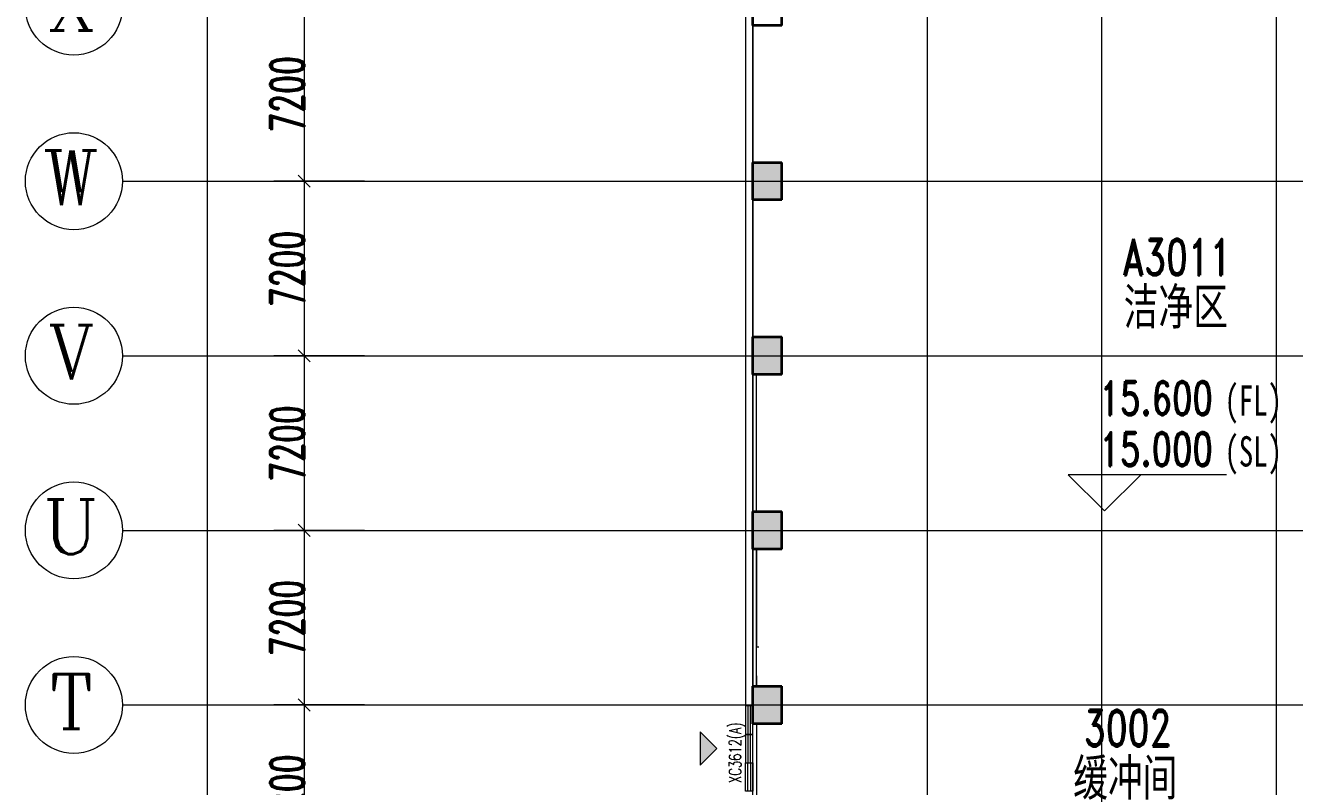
# Model space of a CAD drawing. Header units: millimetres. Extents: x -150677 to 326800, y -31706 to 192400.
# Drawn here: x -30000 to 22346, y 119033 to 150425 of the extents above; entities that cross this region are included whole.
import ezdxf

# ---------------------------------------------------------------- set-up
doc = ezdxf.new("R2010")
doc.units = ezdxf.units.MM
doc.linetypes.add('X-HLP3-AR-F3-LAY-03-001$0$轴网线', pattern=[22.04, 18.38, -1.83, 0, -1.83])
doc.layers.get('0').update_dxf_attribs({"color": 8})
doc.layers.get('Defpoints').update_dxf_attribs({"color": 8})
for name, color, linetype, lineweight in [('X-HLP3-AR-F3-LAY-03-001$0$A-ANNO-DIMS', 8, 'Continuous', 9), ('X-HLP3-AR-F3-LAY-03-001$0$A-ANNO-NOTE', 8, 'Continuous', 5), ('X-HLP3-AR-F3-LAY-03-001$0$A-AREA-IDEN', 8, 'Continuous', 9), ('X-HLP3-AR-F3-LAY-03-001$0$A-GLAZ', 8, 'Continuous', 5), ('X-HLP3-AR-F3-LAY-03-001$0$A-GLAZ-IDEN', 8, 'Continuous', 9), ('X-HLP3-AR-F3-LAY-03-001$0$A-WALL', 8, 'Continuous', 5), ('X-HLP3-AR-F3-LAY-03-001$0$A-WALL-FNSH', 8, 'Continuous', 9), ('X-HLP3-AR-F3-LAY-03-001$0$S-COLS', 8, 'Continuous', 5), ('X-HLP3-AR-F3-LAY-03-001$0$S-GRID', 8, 'Continuous', 9), ('X-HLP3-AR-F3-LAY-03-001$0$S-GRID-IDEN', 8, 'Continuous', 9)]:
    doc.layers.add(name, color=color, linetype=linetype, lineweight=lineweight)
doc.styles.add('X-HLP3-AR-F3-LAY-03-001$0$RomanC', font='romanc__.ttf', dxfattribs={"height": 2250})
doc.styles.add('X-HLP3-AR-F3-LAY-03-001$0$RomanD', font='romand__.ttf', dxfattribs={"width": 0.7, "height": 1500})
doc.styles.add('X-HLP3-AR-F3-LAY-03-001$0$RomanD_1', font='romand__.ttf', dxfattribs={"width": 0.7, "height": 500})
doc.styles.add('X-HLP3-AR-F3-LAY-03-001$0$RomanD_2', font='romand__.ttf', dxfattribs={"width": 0.7, "height": 1400})
doc.styles.add('X-HLP3-AR-F3-LAY-03-001$0$RomanD_3', font='romand__.ttf', dxfattribs={"width": 0.65, "height": 1400})
doc.styles.add('X-HLP3-AR-F3-LAY-03-001$0$RomanD_4', font='romand__.ttf', dxfattribs={"width": 0.65, "height": 350})
doc.styles.add('X-HLP3-AR-F3-LAY-03-001$0$RomanD_5', font='romand__.ttf', dxfattribs={"width": 0.65, "height": 500})
doc.styles.add('X-HLP3-AR-F3-LAY-03-001$0$仿宋_1', font='simfang.ttf', dxfattribs={"width": 0.7, "height": 1500})
doc.styles.add('X-HLP3-AR-F3-LAY-03-001$0$仿宋_2', font='simfang.ttf', dxfattribs={"width": 0.7, "height": 1250})
doc.dimstyles.new('X-HLP3-AR-F3-LAY-03-001$0$第一_二道尺寸线', dxfattribs={"dimscale": 304.8, "dimtxt": 1405.004626, "dimasz": 1.64042, "dimexe": 4.10105, "dimexo": 0.0625, "dimgap": 0, "dimtad": 1, "dimdec": 0, "dimzin": 0, "dimdsep": 46, "dimtxsty": 'X-HLP3-AR-F3-LAY-03-001$0$RomanD_3', "dimblk1": 'X-HLP3-AR-F3-LAY-03-001$0$_Oblique', "dimblk2": 'X-HLP3-AR-F3-LAY-03-001$0$_Oblique', "dimsah": 1, "dimcen": 0.09, "dimazin": 0, "dimtfac": 1, "dimtdec": 4, "dimtix": 1, "dimtmove": 0, "dimatfit": 3, "dimfxl": 8.2021, "dimfxlon": 1, "dimtvp": 1, "dimtolj": 1, "dimtzin": 0, "dimlwd": 18, "dimlwe": 18, "dimarcsym": 2})

# ---------------------------------------------------------------- blocks, each defined once
blk = doc.blocks.new('X-HLP3-AR-F3-LAY-03-001$0$X-ST-F3-03-C-001_HLP2_rvt-1-LAY-3F-1_500-A')
at = {"layer": 'X-HLP3-AR-F3-LAY-03-001$0$S-COLS', "true_color": 0xc0c0c0}
for points in [[(150, 143225), (1200, 143225), (1200, 144775), (0, 144775), (0, 143225), (87, 143225)], [(150, 136025), (1200, 136025), (1200, 137575), (0, 137575), (0, 136025), (57, 136025)], [(1200, 128825), (1200, 130375), (0, 130375), (0, 128825), (150, 128825)], [(1031, 121625), (1200, 121625), (1200, 123175), (0, 123175), (0, 121625), (150, 121625)]]:
    blk.add_hatch(color=9, dxfattribs=at).paths.add_polyline_path(points, flags=0)
at = {"layer": 'X-HLP3-AR-F3-LAY-03-001$0$S-COLS', "color": 8, "lineweight": 35, "true_color": 0x808080}
for p, q in [((0, 150425), (0, 151975)), ((1200, 150425), (1200, 151975)), ((1200, 150425), (0, 150425)), ((0, 143225), (0, 144775)), ((0, 144775), (1200, 144775)), ((1200, 143225), (1200, 144775)), ((1200, 143225), (0, 143225)), ((0, 136025), (0, 137575)), ((0, 137575), (1200, 137575)), ((1200, 136025), (1200, 137575)), ((1200, 136025), (0, 136025)), ((0, 128825), (0, 130375)), ((0, 130375), (1200, 130375)), ((1200, 128825), (1200, 130375)), ((1200, 128825), (0, 128825)), ((0, 121625), (0, 123175)), ((0, 123175), (1200, 123175)), ((1200, 121625), (1200, 123175)), ((1200, 121625), (0, 121625))]:
    blk.add_line(p, q, dxfattribs=at)
blk = doc.blocks.new('X-HLP3-AR-F3-LAY-03-001$0$三列窗 - XC3612_A_-V56-LAY-3F-1_500-A')
at = {"layer": 'X-HLP3-AR-F3-LAY-03-001$0$A-GLAZ'}
for p, q in [((-1760, -150), (-1760, 150)), ((-1760, 150), (-587, 150)), ((-1760, 50), (-587, 50)), ((-587, 150), (-587, -150)), ((587, 150), (-587, 150)), ((-587, 150), (-587, -150)), ((587, 50), (-587, 50)), ((587, 150), (587, -150)), ((1760, 150), (587, 150)), ((587, -150), (587, 150)), ((1760, 50), (587, 50)), ((1760, -150), (1760, 150)), ((-587, -50), (-1760, -50)), ((-587, -150), (-1760, -150)), ((-587, -50), (587, -50)), ((-587, -150), (587, -150)), ((587, -50), (1760, -50)), ((587, -150), (1025, -150))]:
    blk.add_line(p, q, dxfattribs=at)
blk = doc.blocks.new('X-HLP3-AR-F3-LAY-03-001$0$轴网 - 宽度系数 1_0-670626-LAY-3F-1_500-A')
at = {"layer": 'X-HLP3-AR-F3-LAY-03-001$0$S-GRID-IDEN'}
blk.add_circle((0, 0), 4, dxfattribs=at)
blk = doc.blocks.new('X-HLP3-AR-F3-LAY-03-001$0$高程点-说明仿宋-2 - 高程点-说明仿宋-2-1141479-LAY-3F-1_500-A')
at = {"layer": 'X-HLP3-AR-F3-LAY-03-001$0$A-ANNO-NOTE', "lineweight": 18}
for p, q in [((10.06, 2.99), (-2.99, 2.99)), ((0, 0), (-2.99, 2.99)), ((0, 0), (2.99, 2.99))]:
    blk.add_line(p, q, dxfattribs=at)
blk = doc.blocks.new('X-HLP3-AR-F3-LAY-03-001$0$_Oblique')
at = {"color": 0, "linetype": 'ByBlock', "lineweight": -2}
blk.add_line((-0.5, -0.5), (0.5, 0.5), dxfattribs=at)
blk = doc.blocks.new('*D1051')
at = {"layer": 'Defpoints', "color": 0, "transparency": 16777216}
for p in [(-16000, 151200), (-18500, 144000), (-16000, 144000)]:
    blk.add_point(p, dxfattribs=at)
at = {"layer": 'X-HLP3-AR-F3-LAY-03-001$0$A-ANNO-DIMS', "color": 0, "lineweight": 18, "transparency": 16777216}
for p, q in [((-16019.05, 151200), (-19750, 151200)), ((-18500, 151200), (-18500, 144000)), ((-16019.05, 144000), (-19750, 144000))]:
    blk.add_line(p, q, dxfattribs=at)
at = {"layer": 'X-HLP3-AR-F3-LAY-03-001$0$A-ANNO-DIMS', "color": 0, "lineweight": 18, "transparency": 16777216, "xscale": 500.0000000000001, "yscale": 500.0000000000001, "zscale": 500.0000000000001}
for p, rotation in [((-18500, 151200), 90), ((-18500, 144000), 270)]:
    blk.add_blockref('X-HLP3-AR-F3-LAY-03-001$0$_Oblique', p, dxfattribs=dict(at, rotation=rotation))
at = {"layer": 'X-HLP3-AR-F3-LAY-03-001$0$A-ANNO-DIMS', "color": 0, "lineweight": 18, "transparency": 16777216, "insert": (-19200, 147600), "char_height": 1400, "width": 3890.782, "attachment_point": 5, "rotation": 90, "style": 'X-HLP3-AR-F3-LAY-03-001$0$RomanD_3'}
blk.add_mtext('\\A1;7200', dxfattribs=at)
blk = doc.blocks.new('*D1000')
at = {"layer": 'Defpoints', "color": 0, "transparency": 16777216}
for p in [(-16000, 144000), (-18500, 136800), (-16000, 136800)]:
    blk.add_point(p, dxfattribs=at)
at = {"layer": 'X-HLP3-AR-F3-LAY-03-001$0$A-ANNO-DIMS', "color": 0, "lineweight": 18, "transparency": 16777216}
for p, q in [((-16019.05, 144000), (-19750, 144000)), ((-18500, 144000), (-18500, 136800)), ((-16019.05, 136800), (-19750, 136800))]:
    blk.add_line(p, q, dxfattribs=at)
at = {"layer": 'X-HLP3-AR-F3-LAY-03-001$0$A-ANNO-DIMS', "color": 0, "lineweight": 18, "transparency": 16777216, "xscale": 500.0000000000001, "yscale": 500.0000000000001, "zscale": 500.0000000000001}
for p, rotation in [((-18500, 144000), 90), ((-18500, 136800), 270)]:
    blk.add_blockref('X-HLP3-AR-F3-LAY-03-001$0$_Oblique', p, dxfattribs=dict(at, rotation=rotation))
at = {"layer": 'X-HLP3-AR-F3-LAY-03-001$0$A-ANNO-DIMS', "color": 0, "lineweight": 18, "transparency": 16777216, "insert": (-19200, 140400), "char_height": 1400, "width": 3890.782, "attachment_point": 5, "rotation": 90, "style": 'X-HLP3-AR-F3-LAY-03-001$0$RomanD_3'}
blk.add_mtext('\\A1;7200', dxfattribs=at)
blk = doc.blocks.new('*D1001')
at = {"layer": 'Defpoints', "color": 0, "transparency": 16777216}
for p in [(-16000, 136800), (-18500, 129600), (-16000, 129600)]:
    blk.add_point(p, dxfattribs=at)
at = {"layer": 'X-HLP3-AR-F3-LAY-03-001$0$A-ANNO-DIMS', "color": 0, "lineweight": 18, "transparency": 16777216}
for p, q in [((-16019.05, 136800), (-19750, 136800)), ((-18500, 136800), (-18500, 129600)), ((-16019.05, 129600), (-19750, 129600))]:
    blk.add_line(p, q, dxfattribs=at)
at = {"layer": 'X-HLP3-AR-F3-LAY-03-001$0$A-ANNO-DIMS', "color": 0, "lineweight": 18, "transparency": 16777216, "xscale": 500.0000000000001, "yscale": 500.0000000000001, "zscale": 500.0000000000001}
for p, rotation in [((-18500, 136800), 90), ((-18500, 129600), 270)]:
    blk.add_blockref('X-HLP3-AR-F3-LAY-03-001$0$_Oblique', p, dxfattribs=dict(at, rotation=rotation))
at = {"layer": 'X-HLP3-AR-F3-LAY-03-001$0$A-ANNO-DIMS', "color": 0, "lineweight": 18, "transparency": 16777216, "insert": (-19200, 133200), "char_height": 1400, "width": 3890.782, "attachment_point": 5, "rotation": 90, "style": 'X-HLP3-AR-F3-LAY-03-001$0$RomanD_3'}
blk.add_mtext('\\A1;7200', dxfattribs=at)
blk = doc.blocks.new('*D1002')
at = {"layer": 'Defpoints', "color": 0, "transparency": 16777216}
for p in [(-16000, 129600), (-18500, 122400), (-16000, 122400)]:
    blk.add_point(p, dxfattribs=at)
at = {"layer": 'X-HLP3-AR-F3-LAY-03-001$0$A-ANNO-DIMS', "color": 0, "lineweight": 18, "transparency": 16777216}
for p, q in [((-16019.05, 129600), (-19750, 129600)), ((-18500, 129600), (-18500, 122400)), ((-16019.05, 122400), (-19750, 122400))]:
    blk.add_line(p, q, dxfattribs=at)
at = {"layer": 'X-HLP3-AR-F3-LAY-03-001$0$A-ANNO-DIMS', "color": 0, "lineweight": 18, "transparency": 16777216, "xscale": 500.0000000000001, "yscale": 500.0000000000001, "zscale": 500.0000000000001}
for p, rotation in [((-18500, 129600), 90), ((-18500, 122400), 270)]:
    blk.add_blockref('X-HLP3-AR-F3-LAY-03-001$0$_Oblique', p, dxfattribs=dict(at, rotation=rotation))
at = {"layer": 'X-HLP3-AR-F3-LAY-03-001$0$A-ANNO-DIMS', "color": 0, "lineweight": 18, "transparency": 16777216, "insert": (-19200, 126000), "char_height": 1400, "width": 3890.782, "attachment_point": 5, "rotation": 90, "style": 'X-HLP3-AR-F3-LAY-03-001$0$RomanD_3'}
blk.add_mtext('\\A1;7200', dxfattribs=at)
blk = doc.blocks.new('*D1003')
at = {"layer": 'Defpoints', "color": 0, "transparency": 16777216}
for p in [(-16000, 122400), (-18500, 115200), (-16000, 115200)]:
    blk.add_point(p, dxfattribs=at)
at = {"layer": 'X-HLP3-AR-F3-LAY-03-001$0$A-ANNO-DIMS', "color": 0, "lineweight": 18, "transparency": 16777216}
for p, q in [((-16019.05, 122400), (-19750, 122400)), ((-18500, 122400), (-18500, 115200)), ((-16019.05, 115200), (-19750, 115200))]:
    blk.add_line(p, q, dxfattribs=at)
at = {"layer": 'X-HLP3-AR-F3-LAY-03-001$0$A-ANNO-DIMS', "color": 0, "lineweight": 18, "transparency": 16777216, "xscale": 500.0000000000001, "yscale": 500.0000000000001, "zscale": 500.0000000000001}
for p, rotation in [((-18500, 122400), 90), ((-18500, 115200), 270)]:
    blk.add_blockref('X-HLP3-AR-F3-LAY-03-001$0$_Oblique', p, dxfattribs=dict(at, rotation=rotation))
at = {"layer": 'X-HLP3-AR-F3-LAY-03-001$0$A-ANNO-DIMS', "color": 0, "lineweight": 18, "transparency": 16777216, "insert": (-19200, 118800), "char_height": 1400, "width": 3890.782, "attachment_point": 5, "rotation": 90, "style": 'X-HLP3-AR-F3-LAY-03-001$0$RomanD_3'}
blk.add_mtext('\\A1;7200', dxfattribs=at)
blk = doc.blocks.new('*D931')
at = {"layer": 'Defpoints', "color": 0, "transparency": 16777216}
for p in [(-20000, 159050), (-22500, -650), (-20000, -650), (194400, -17706.224274), (201600, -17706.224274), (201600, -20206.224274)]:
    blk.add_point(p, dxfattribs=at)
at = {"layer": 'X-HLP3-AR-F3-LAY-03-001$0$A-ANNO-DIMS', "color": 0, "lineweight": 18, "transparency": 16777216}
for p, q in [((-20019.05, 159050), (-23750, 159050)), ((-22500, 159050), (-22500, -650)), ((-20019.05, -650), (-23750, -650)), ((194400, -17725.274274), (194400, -21456.224274)), ((201600, -17725.274274), (201600, -21456.224274)), ((194400, -20206.224274), (201600, -20206.224274))]:
    blk.add_line(p, q, dxfattribs=at)
at = {"layer": 'X-HLP3-AR-F3-LAY-03-001$0$A-ANNO-DIMS', "color": 0, "lineweight": 18, "transparency": 16777216, "xscale": 500.0000000000001, "yscale": 500.0000000000001, "zscale": 500.0000000000001}
for p, rotation in [((-22500, 159050), 90), ((-22500, -650), 270), ((194400, -20206.224274), 180)]:
    blk.add_blockref('X-HLP3-AR-F3-LAY-03-001$0$_Oblique', p, dxfattribs=dict(at, rotation=rotation))
blk.add_blockref('X-HLP3-AR-F3-LAY-03-001$0$_Oblique', (201600, -20206.224274), dxfattribs=at)
at = {"layer": 'X-HLP3-AR-F3-LAY-03-001$0$A-ANNO-DIMS', "color": 0, "lineweight": 18, "transparency": 16777216, "insert": (-23200, 79200), "char_height": 1400, "width": 5836.1730636, "attachment_point": 5, "rotation": 90, "style": 'X-HLP3-AR-F3-LAY-03-001$0$RomanD_3'}
blk.add_mtext('\\A1;159700', dxfattribs=at)
at = {"layer": 'X-HLP3-AR-F3-LAY-03-001$0$A-ANNO-DIMS', "color": 0, "lineweight": 18, "transparency": 16777216, "insert": (198000, -19506.224274), "char_height": 1400, "width": 3890.7820424, "attachment_point": 5, "style": 'X-HLP3-AR-F3-LAY-03-001$0$RomanD_3'}
blk.add_mtext('\\A1;7200', dxfattribs=at)
blk = doc.blocks.new('*D932')
at = {"layer": 'Defpoints', "color": 0, "transparency": 16777216}
for p in [(293100, 180900), (-300, 178400), (293100, 178400), (201600, -17706.224274), (208800, -17706.224274), (208800, -20206.224274)]:
    blk.add_point(p, dxfattribs=at)
at = {"layer": 'X-HLP3-AR-F3-LAY-03-001$0$A-ANNO-DIMS', "color": 0, "lineweight": 18, "transparency": 16777216}
for p, q in [((-300, 178419.05), (-300, 182150)), ((293100, 178419.05), (293100, 182150)), ((-300, 180900), (293100, 180900)), ((201600, -17725.274274), (201600, -21456.224274)), ((208800, -17725.274274), (208800, -21456.224274)), ((201600, -20206.224274), (208800, -20206.224274))]:
    blk.add_line(p, q, dxfattribs=at)
at = {"layer": 'X-HLP3-AR-F3-LAY-03-001$0$A-ANNO-DIMS', "color": 0, "lineweight": 18, "transparency": 16777216, "xscale": 500.0000000000001, "yscale": 500.0000000000001, "zscale": 500.0000000000001, "rotation": 180}
for p in [(-300, 180900), (201600, -20206.224274)]:
    blk.add_blockref('X-HLP3-AR-F3-LAY-03-001$0$_Oblique', p, dxfattribs=at)
at = {"layer": 'X-HLP3-AR-F3-LAY-03-001$0$A-ANNO-DIMS', "color": 0, "lineweight": 18, "transparency": 16777216, "xscale": 500.0000000000001, "yscale": 500.0000000000001, "zscale": 500.0000000000001}
for p in [(293100, 180900), (208800, -20206.224274)]:
    blk.add_blockref('X-HLP3-AR-F3-LAY-03-001$0$_Oblique', p, dxfattribs=at)
at = {"layer": 'X-HLP3-AR-F3-LAY-03-001$0$A-ANNO-DIMS', "color": 0, "lineweight": 18, "transparency": 16777216, "char_height": 1400, "attachment_point": 5, "style": 'X-HLP3-AR-F3-LAY-03-001$0$RomanD_3'}
for s, insert, width in [('\\A1;293400', (146400, 181600), 5836.1730636), ('\\A1;7200', (205200, -19506.224274), 3890.7820424)]:
    blk.add_mtext(s, dxfattribs=dict(at, insert=insert, width=width))
blk = doc.blocks.new('*D918')
at = {"layer": 'Defpoints', "color": 0, "transparency": 16777216}
for p in [(276070, 149800), (276570, 149800), (276070, 147400), (14400, -17706), (21600, -17706), (21600, -20206)]:
    blk.add_point(p, dxfattribs=at)
at = {"layer": 'X-HLP3-AR-F3-LAY-03-001$0$A-ANNO-DIMS', "color": 0, "lineweight": 18, "transparency": 16777216}
for p, q in [((276089, 149800), (277070, 149800)), ((276570, 147400), (276570, 149800)), ((276089, 147400), (277070, 147400)), ((14400, -17725), (14400, -21456)), ((21600, -17725), (21600, -21456)), ((14400, -20206), (21600, -20206))]:
    blk.add_line(p, q, dxfattribs=at)
for p, xscale, yscale, zscale, rotation in [((276570, 149800), 250, 250, 250, 90), ((276570, 147400), 250, 250, 250, 270), ((14400, -20206), 500.0000000000001, 500.0000000000001, 500.0000000000001, 180)]:
    blk.add_blockref('X-HLP3-AR-F3-LAY-03-001$0$_Oblique', p, dxfattribs=dict(at, xscale=xscale, yscale=yscale, zscale=zscale, rotation=rotation))
at = {"layer": 'X-HLP3-AR-F3-LAY-03-001$0$A-ANNO-DIMS', "color": 0, "lineweight": 18, "transparency": 16777216, "xscale": 500.0000000000001, "yscale": 500.0000000000001, "zscale": 500.0000000000001}
blk.add_blockref('X-HLP3-AR-F3-LAY-03-001$0$_Oblique', (21600, -20206), dxfattribs=at)
at = {"layer": 'X-HLP3-AR-F3-LAY-03-001$0$A-ANNO-DIMS', "color": 0, "lineweight": 18, "transparency": 16777216, "insert": (276320, 148600), "char_height": 500, "width": 1389.57, "attachment_point": 5, "rotation": 90, "style": 'X-HLP3-AR-F3-LAY-03-001$0$RomanD_5'}
blk.add_mtext('\\A1;2400', dxfattribs=at)
at = {"layer": 'X-HLP3-AR-F3-LAY-03-001$0$A-ANNO-DIMS', "color": 0, "lineweight": 18, "transparency": 16777216, "insert": (18000, -19506), "char_height": 1400, "width": 3890.78, "attachment_point": 5, "style": 'X-HLP3-AR-F3-LAY-03-001$0$RomanD_3'}
blk.add_mtext('\\A1;7200', dxfattribs=at)
blk = doc.blocks.new('*D919')
at = {"layer": 'Defpoints', "color": 0, "transparency": 16777216}
for p in [(276070, 151200), (276570, 151200), (276070, 149800), (21600, -17706), (28800, -17706), (28800, -20206)]:
    blk.add_point(p, dxfattribs=at)
at = {"layer": 'X-HLP3-AR-F3-LAY-03-001$0$A-ANNO-DIMS', "color": 0, "lineweight": 18, "transparency": 16777216}
for p, q in [((276089, 151200), (277070, 151200)), ((276570, 149800), (276570, 151200)), ((276089, 149800), (277070, 149800)), ((21600, -17725), (21600, -21456)), ((28800, -17725), (28800, -21456)), ((21600, -20206), (28800, -20206))]:
    blk.add_line(p, q, dxfattribs=at)
for p, xscale, yscale, zscale, rotation in [((276570, 151200), 250, 250, 250, 90), ((276570, 149800), 250, 250, 250, 270), ((21600, -20206), 500.0000000000001, 500.0000000000001, 500.0000000000001, 180)]:
    blk.add_blockref('X-HLP3-AR-F3-LAY-03-001$0$_Oblique', p, dxfattribs=dict(at, xscale=xscale, yscale=yscale, zscale=zscale, rotation=rotation))
at = {"layer": 'X-HLP3-AR-F3-LAY-03-001$0$A-ANNO-DIMS', "color": 0, "lineweight": 18, "transparency": 16777216, "xscale": 500.0000000000001, "yscale": 500.0000000000001, "zscale": 500.0000000000001}
blk.add_blockref('X-HLP3-AR-F3-LAY-03-001$0$_Oblique', (28800, -20206), dxfattribs=at)
at = {"layer": 'X-HLP3-AR-F3-LAY-03-001$0$A-ANNO-DIMS', "color": 0, "lineweight": 18, "transparency": 16777216, "insert": (276320, 150500), "char_height": 500, "width": 1389.57, "attachment_point": 5, "rotation": 90, "style": 'X-HLP3-AR-F3-LAY-03-001$0$RomanD_5'}
blk.add_mtext('\\A1;1400', dxfattribs=at)
at = {"layer": 'X-HLP3-AR-F3-LAY-03-001$0$A-ANNO-DIMS', "color": 0, "lineweight": 18, "transparency": 16777216, "insert": (25200, -19506), "char_height": 1400, "width": 3890.78, "attachment_point": 5, "style": 'X-HLP3-AR-F3-LAY-03-001$0$RomanD_3'}
blk.add_mtext('\\A1;7200', dxfattribs=at)
blk = doc.blocks.new('*D945')
at = {"layer": 'Defpoints', "color": 0, "transparency": 16777216}
for p in [(6206, 155675), (5706, 152515), (6206, 152515), (144000, -17706), (151200, -17706), (151200, -20206)]:
    blk.add_point(p, dxfattribs=at)
at = {"layer": 'X-HLP3-AR-F3-LAY-03-001$0$A-ANNO-DIMS', "color": 0, "lineweight": 18, "transparency": 16777216}
for p, q in [((6187, 155675), (5206, 155675)), ((5706, 155675), (5706, 152515)), ((6187, 152515), (5206, 152515)), ((144000, -17725), (144000, -21456)), ((151200, -17725), (151200, -21456)), ((144000, -20206), (151200, -20206))]:
    blk.add_line(p, q, dxfattribs=at)
for p, xscale, yscale, zscale, rotation in [((5706, 155675), 250, 250, 250, 90), ((5706, 152515), 250, 250, 250, 270), ((144000, -20206), 500.0000000000001, 500.0000000000001, 500.0000000000001, 180)]:
    blk.add_blockref('X-HLP3-AR-F3-LAY-03-001$0$_Oblique', p, dxfattribs=dict(at, xscale=xscale, yscale=yscale, zscale=zscale, rotation=rotation))
at = {"layer": 'X-HLP3-AR-F3-LAY-03-001$0$A-ANNO-DIMS', "color": 0, "lineweight": 18, "transparency": 16777216, "xscale": 500.0000000000001, "yscale": 500.0000000000001, "zscale": 500.0000000000001}
blk.add_blockref('X-HLP3-AR-F3-LAY-03-001$0$_Oblique', (151200, -20206), dxfattribs=at)
at = {"layer": 'X-HLP3-AR-F3-LAY-03-001$0$A-ANNO-DIMS', "color": 0, "lineweight": 18, "transparency": 16777216, "insert": (5531, 154095), "char_height": 350, "width": 972.7, "attachment_point": 5, "rotation": 90, "style": 'X-HLP3-AR-F3-LAY-03-001$0$RomanD_4'}
blk.add_mtext('\\A1;3160', dxfattribs=at)
at = {"layer": 'X-HLP3-AR-F3-LAY-03-001$0$A-ANNO-DIMS', "color": 0, "lineweight": 18, "transparency": 16777216, "insert": (147600, -19506), "char_height": 1400, "width": 3890.78, "attachment_point": 5, "style": 'X-HLP3-AR-F3-LAY-03-001$0$RomanD_3'}
blk.add_mtext('\\A1;7200', dxfattribs=at)

msp = doc.modelspace()

# ---------------------------------------------------------------- hatches: boundary and pattern name
at = {"layer": 'X-HLP3-AR-F3-LAY-03-001$0$A-ANNO-NOTE'}
msp.add_hatch(color=256, dxfattribs=at).paths.add_polyline_path([(-2170, 119910.7), (-1480.7, 120600), (-2170, 121289.3)], flags=0)

# ---------------------------------------------------------------- linework, layer by layer
at = {"layer": 'X-HLP3-AR-F3-LAY-03-001$0$A-ANNO-NOTE', "lineweight": 18}
for p, q in [((-1480.7, 120600), (-2170, 121289.3)), ((-2170, 121289.3), (-2170, 119910.7)), ((-2170, 119910.7), (-1480.7, 120600))]:
    msp.add_line(p, q, dxfattribs=at)
at = {"layer": 'X-HLP3-AR-F3-LAY-03-001$0$A-WALL', "lineweight": 9}
for p, q in [((0, 144775), (0, 150425)), ((0, 150425), (0, 144775)), ((0, 137575), (0, 143225)), ((0, 143225), (0, 137575)), ((0, 130375), (0, 136025)), ((0, 136025), (0, 130375)), ((150, 130375), (150, 136025)), ((0, 123175), (0, 128825)), ((0, 128825), (0, 123175)), ((150, 123175), (150, 128825))]:
    msp.add_line(p, q, dxfattribs=at)
at = {"layer": 'X-HLP3-AR-F3-LAY-03-001$0$A-WALL'}
for p, q in [((150, 130375), (150, 130375)), ((150, 128825), (150, 124800)), ((150, 124800), (250, 124800)), ((150, 123600), (150, 123175)), ((150, 121625), (150, 115925))]:
    msp.add_line(p, q, dxfattribs=at)
at = {"layer": 'X-HLP3-AR-F3-LAY-03-001$0$A-WALL-FNSH', "lineweight": 5}
msp.add_line((-300, 159050), (-300, 122360), dxfattribs=at)
at = {"layer": 'X-HLP3-AR-F3-LAY-03-001$0$S-GRID', "linetype": 'X-HLP3-AR-F3-LAY-03-001$0$轴网线'}
for p, q in [((0, -17706.2), (0, 174400)), ((7200, -17706.2), (7200, 174400)), ((14400, -17706.2), (14400, 174400)), ((21600, -17706.2), (21600, 174400)), ((-16000, 144000), (308800, 144000)), ((-16000, 136800), (308800, 136800)), ((-16000, 129600), (308800, 129600)), ((-16000, 122400), (308800, 122400))]:
    msp.add_line(p, q, dxfattribs=at)
at = {"layer": 'X-HLP3-AR-F3-LAY-03-001$0$S-GRID'}
for p, q in [((-26000, 144000), (-16000, 144000)), ((-26000, 136800), (-16000, 136800)), ((-26000, 129600), (-16000, 129600)), ((-26000, 122400), (-16000, 122400))]:
    msp.add_line(p, q, dxfattribs=at)

# ---------------------------------------------------------------- block references
at = {"lineweight": 5}
msp.add_blockref('X-HLP3-AR-F3-LAY-03-001$0$X-ST-F3-03-C-001_HLP2_rvt-1-LAY-3F-1_500-A', (0, 0), dxfattribs=at)
at = {"layer": 'X-HLP3-AR-F3-LAY-03-001$0$A-ANNO-NOTE', "lineweight": 18, "xscale": 500, "yscale": 500, "zscale": 500}
msp.add_blockref('X-HLP3-AR-F3-LAY-03-001$0$高程点-说明仿宋-2 - 高程点-说明仿宋-2-1141479-LAY-3F-1_500-A', (14505.1, 130400), dxfattribs=at)
at = {"layer": 'X-HLP3-AR-F3-LAY-03-001$0$A-GLAZ', "rotation": 90}
msp.add_blockref('X-HLP3-AR-F3-LAY-03-001$0$三列窗 - XC3612_A_-V56-LAY-3F-1_500-A', (-150, 120600), dxfattribs=at)
at = {"layer": 'X-HLP3-AR-F3-LAY-03-001$0$S-GRID-IDEN', "xscale": 499.9999999999995, "yscale": 499.9999999999995, "zscale": 499.9999999999995, "rotation": 270}
for p in [(-28000, 151200), (-28000, 144000), (-28000, 136800), (-28000, 129600), (-28000, 122400)]:
    msp.add_blockref('X-HLP3-AR-F3-LAY-03-001$0$轴网 - 宽度系数 1_0-670626-LAY-3F-1_500-A', p, dxfattribs=at)

# ---------------------------------------------------------------- texts
at = {"layer": 'X-HLP3-AR-F3-LAY-03-001$0$A-ANNO-NOTE', "lineweight": 9, "attachment_point": 1}
for s, insert, char_height, width, style in [('15.600', (14308.4, 135749), 1400, 6229.112, 'X-HLP3-AR-F3-LAY-03-001$0$RomanD_2'), ('(FL)', (19449.9, 135583.4), 1250, 3142.615, 'X-HLP3-AR-F3-LAY-03-001$0$仿宋_2'), ('15.000', (14308.4, 133649), 1400, 6229.112, 'X-HLP3-AR-F3-LAY-03-001$0$RomanD_2'), ('(SL)', (19449.9, 133483.4), 1250, 3142.615, 'X-HLP3-AR-F3-LAY-03-001$0$仿宋_2')]:
    msp.add_mtext(s, dxfattribs=dict(at, insert=insert, char_height=char_height, width=width, style=style))
at = {"layer": 'X-HLP3-AR-F3-LAY-03-001$0$A-AREA-IDEN', "char_height": 1500, "attachment_point": 1}
for s, insert, width, style in [('A3011', (15244.1, 141617.8), 6032.698, 'X-HLP3-AR-F3-LAY-03-001$0$RomanD'), ('洁净区', (15296.1, 139583.7), 5892.403, 'X-HLP3-AR-F3-LAY-03-001$0$仿宋_1'), ('3002', (13661.1, 122193.4), 4826.159, 'X-HLP3-AR-F3-LAY-03-001$0$RomanD'), ('缓冲间', (13214.3, 120159.3), 5892.403, 'X-HLP3-AR-F3-LAY-03-001$0$仿宋_1')]:
    msp.add_mtext(s, dxfattribs=dict(at, insert=insert, width=width, style=style))
at = {"layer": 'X-HLP3-AR-F3-LAY-03-001$0$A-GLAZ-IDEN', "insert": (-979.2, 119181.2), "char_height": 500, "width": 3535.442, "attachment_point": 1, "rotation": 90, "style": 'X-HLP3-AR-F3-LAY-03-001$0$RomanD_1'}
msp.add_mtext('XC3612(A)', dxfattribs=at)
at = {"layer": 'X-HLP3-AR-F3-LAY-03-001$0$S-GRID-IDEN', "char_height": 2250, "attachment_point": 1, "style": 'X-HLP3-AR-F3-LAY-03-001$0$RomanC'}
for s, insert, width in [('\\fRomanC|b0|i0|c134|p2|;X', (-29069, 152467), 2565.4), ('\\fRomanC|b0|i0|c134|p2|;W', (-29284, 145267), 3086.497), ('\\fRomanC|b0|i0|c134|p2|;V', (-29069, 138067), 2565.4), ('\\fRomanC|b0|i0|c134|p2|;U', (-29284, 130867), 3086.497), ('\\fRomanC|b0|i0|c134|p2|;T', (-29019, 123667), 2445.147)]:
    msp.add_mtext(s, dxfattribs=dict(at, insert=insert, width=width))

# ---------------------------------------------------------------- dimensions: what is measured, and where the dimension line sits
at = {"layer": 'X-HLP3-AR-F3-LAY-03-001$0$A-ANNO-DIMS', "lineweight": 18}
for base, p1, p2, override, picture, middle in [((293100, 180900), (-300, 178400), (293100, 178400), {"dimpost": '<>', "dimfxl": 293400}, '*D932', (146400, 181600)), ((151200, -20206.2), (144000, -17706.2), (151200, -17706.2), {"dimpost": '<>', "dimfxl": 7200}, '*D945', (147600, -19506.2)), ((28800, -20206.2), (21600, -17706.2), (28800, -17706.2), {"dimpost": '<>', "dimfxl": 7200}, '*D919', (25200, -19506.2)), ((21600, -20206.2), (14400, -17706.2), (21600, -17706.2), {"dimpost": '<>', "dimfxl": 7200}, '*D918', (18000, -19506.2))]:
    dim = msp.add_linear_dim(base=base, p1=p1, p2=p2, dimstyle='X-HLP3-AR-F3-LAY-03-001$0$第一_二道尺寸线', override=override, dxfattribs=at)
    dim.commit()
    dim.dimension.update_dxf_attribs({"geometry": picture, "text_midpoint": middle})
for base, p1, p2, override, picture, middle in [((-22500, -650), (-20000, 159050), (-20000, -650), {"dimpost": '<>', "dimfxl": 159700}, '*D931', (-23200, 79200)), ((-18500, 144000), (-16000, 151200), (-16000, 144000), {"dimpost": '<>', "dimfxl": 7200}, '*D1051', (-19200, 147600)), ((-18500, 136800), (-16000, 144000), (-16000, 136800), {"dimpost": '<>', "dimfxl": 7200}, '*D1000', (-19200, 140400)), ((-18500, 129600), (-16000, 136800), (-16000, 129600), {"dimpost": '<>', "dimfxl": 7200}, '*D1001', (-19200, 133200)), ((-18500, 122400), (-16000, 129600), (-16000, 122400), {"dimpost": '<>', "dimfxl": 7200}, '*D1002', (-19200, 126000)), ((-18500, 115200), (-16000, 122400), (-16000, 115200), {"dimpost": '<>', "dimfxl": 7200}, '*D1003', (-19200, 118800))]:
    dim = msp.add_linear_dim(base=base, p1=p1, p2=p2, angle=90, dimstyle='X-HLP3-AR-F3-LAY-03-001$0$第一_二道尺寸线', override=override, dxfattribs=at)
    dim.commit()
    dim.dimension.update_dxf_attribs({"geometry": picture, "text_midpoint": middle})

doc.saveas('drawing.dxf')
